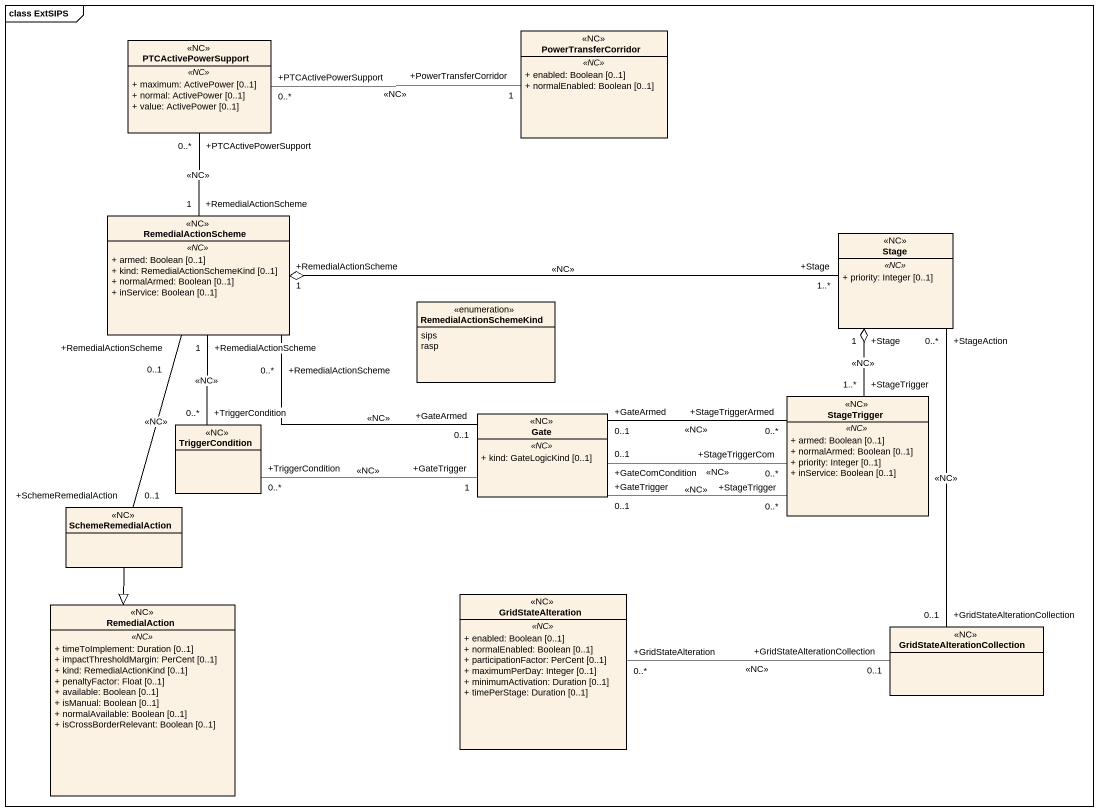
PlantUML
@startuml
mainframe class ExtSIPS
hide circle
hide empty members
skinparam classAttributeIconSize 0
class PowerTransferCorridor <<NC>> {
  .. <<NC>> ..
  + enabled: Boolean [0..1]
  + normalEnabled: Boolean [0..1]
}
class PTCActivePowerSupport <<NC>> {
  .. <<NC>> ..
  + maximum: ActivePower [0..1]
  + normal: ActivePower [0..1]
  + value: ActivePower [0..1]
}
class RemedialActionScheme <<NC>> {
  .. <<NC>> ..
  + armed: Boolean [0..1]
  + kind: RemedialActionSchemeKind [0..1]
  + normalArmed: Boolean [0..1]
  + inService: Boolean [0..1]
}
class Stage <<NC>> {
  .. <<NC>> ..
  + priority: Integer [0..1]
}
enum RemedialActionSchemeKind {
  sips
  rasp
}
class Gate <<NC>> {
  .. <<NC>> ..
  + kind: GateLogicKind [0..1]
}
class StageTrigger <<NC>> {
  .. <<NC>> ..
  + armed: Boolean [0..1]
  + normalArmed: Boolean [0..1]
  + priority: Integer [0..1]
  + inService: Boolean [0..1]
}
class TriggerCondition <<NC>>
class SchemeRemedialAction <<NC>>
class RemedialAction <<NC>> {
  .. <<NC>> ..
  + timeToImplement: Duration [0..1]
  + impactThresholdMargin: PerCent [0..1]
  + kind: RemedialActionKind [0..1]
  + penaltyFactor: Float [0..1]
  + available: Boolean [0..1]
  + isManual: Boolean [0..1]
  + normalAvailable: Boolean [0..1]
  + isCrossBorderRelevant: Boolean [0..1]
}
class GridStateAlteration <<NC>> {
  .. <<NC>> ..
  + enabled: Boolean [0..1]
  + normalEnabled: Boolean [0..1]
  + participationFactor: PerCent [0..1]
  + maximumPerDay: Integer [0..1]
  + minimumActivation: Duration [0..1]
  + timePerStage: Duration [0..1]
}
class "GridStateAlterationCollection" as GridStateAlterationCollectio <<NC>>
PTCActivePowerSupport "+PTCActivePowerSupport\n0..*" -right- "+PowerTransferCorridor\n1" PowerTransferCorridor : <<NC>>
PTCActivePowerSupport "+PTCActivePowerSupport\n0..*" -- "+RemedialActionScheme\n1" RemedialActionScheme : <<NC>>
RemedialActionScheme "+RemedialActionScheme\n0..1" -- "+SchemeRemedialAction\n0..1" SchemeRemedialAction : <<NC>>
Stage "+Stage\n1..*" -left-o "+RemedialActionScheme\n1" RemedialActionScheme : <<NC>>
Gate "+GateArmed\n0..1" -left- "+RemedialActionScheme\n0..*" RemedialActionScheme : <<NC>>
StageTrigger "+StageTrigger\n1..*" -up-o "+Stage\n1" Stage : <<NC>>
StageTrigger "+StageTriggerArmed\n0..*" -left- "+GateArmed\n0..1" Gate : <<NC>>
StageTrigger "+StageTrigger\n0..*" -left- "+GateTrigger\n0..1" Gate : <<NC>>
StageTrigger "+StageTriggerCom\n0..*" -left- "+GateComCondition\n0..1" Gate : <<NC>>
TriggerCondition "+TriggerCondition\n0..*" -up- "+RemedialActionScheme\n1" RemedialActionScheme : <<NC>>
TriggerCondition "+TriggerCondition\n0..*" -right- "+GateTrigger\n1" Gate : <<NC>>
SchemeRemedialAction --|> RemedialAction
GridStateAlterationCollectio "+GridStateAlterationCollection\n0..1" -up- "+StageAction\n0..*" Stage : <<NC>>
GridStateAlterationCollectio "+GridStateAlterationCollection\n0..1" -left- "+GridStateAlteration\n0..*" GridStateAlteration : <<NC>>
@enduml
